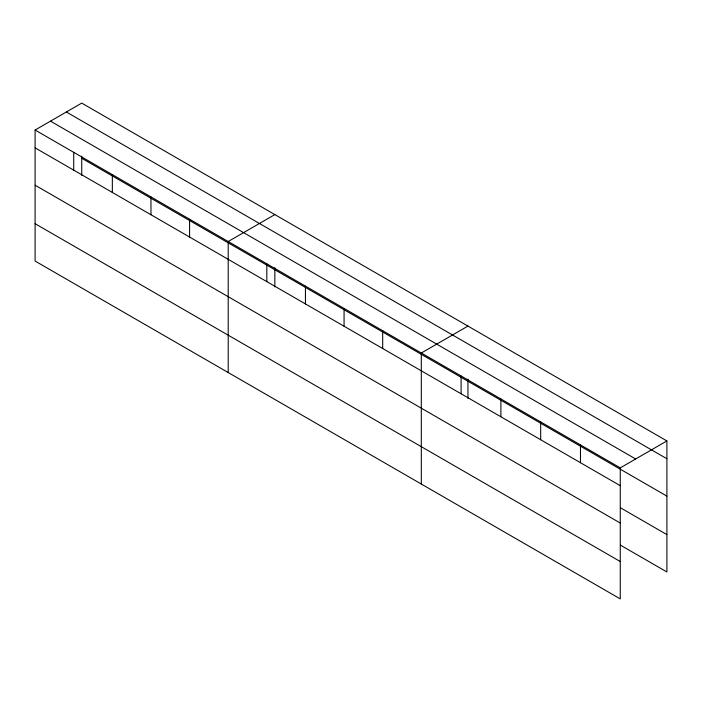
<?xml version="1.0" encoding="UTF-8"?>
<svg xmlns="http://www.w3.org/2000/svg" width="702" height="702" viewBox="0 0 702 702"><rect width="100%" height="100%" fill="white"/><g stroke="black" fill="none" stroke-linecap="round" stroke-linejoin="round"><path stroke-width="1.05" d="M620.261 523.043L620.261 467.874L35.1 130.037L35.1 261.056L620.261 598.894L620.261 523.043L35.1 185.205M620.48 545.164L666.9 571.963L666.9 440.944L81.739 103.106L35.1 130.037M274.842 214.593L228.203 241.523L228.203 372.543M467.944 326.079L421.305 353.009L421.305 484.029M620.261 467.874L666.9 440.944M66.348 111.987L666.9 458.757M50.491 121.148L635.652 458.985M81.739 158.275L666.9 496.112M35.1 147.85L620.261 485.687M620.48 507.809L666.9 534.608M35.1 223.701L620.261 561.539M580.466 444.901L580.466 462.715M540.68 421.928L540.68 439.742M500.886 398.955L500.886 416.769M467.944 379.115L467.944 398.359M461.091 375.982L461.091 393.796M382.687 330.712L382.687 348.525M344.068 308.415L344.068 326.228M305.44 286.118L305.44 303.931M274.842 267.629L274.842 286.872M266.821 263.82L266.821 281.634M189.584 219.226L189.584 237.039M150.965 196.929L150.965 214.742M112.338 174.631L112.338 192.445M81.739 156.142L81.739 175.386M73.719 152.334L73.719 170.147"/></g></svg>
